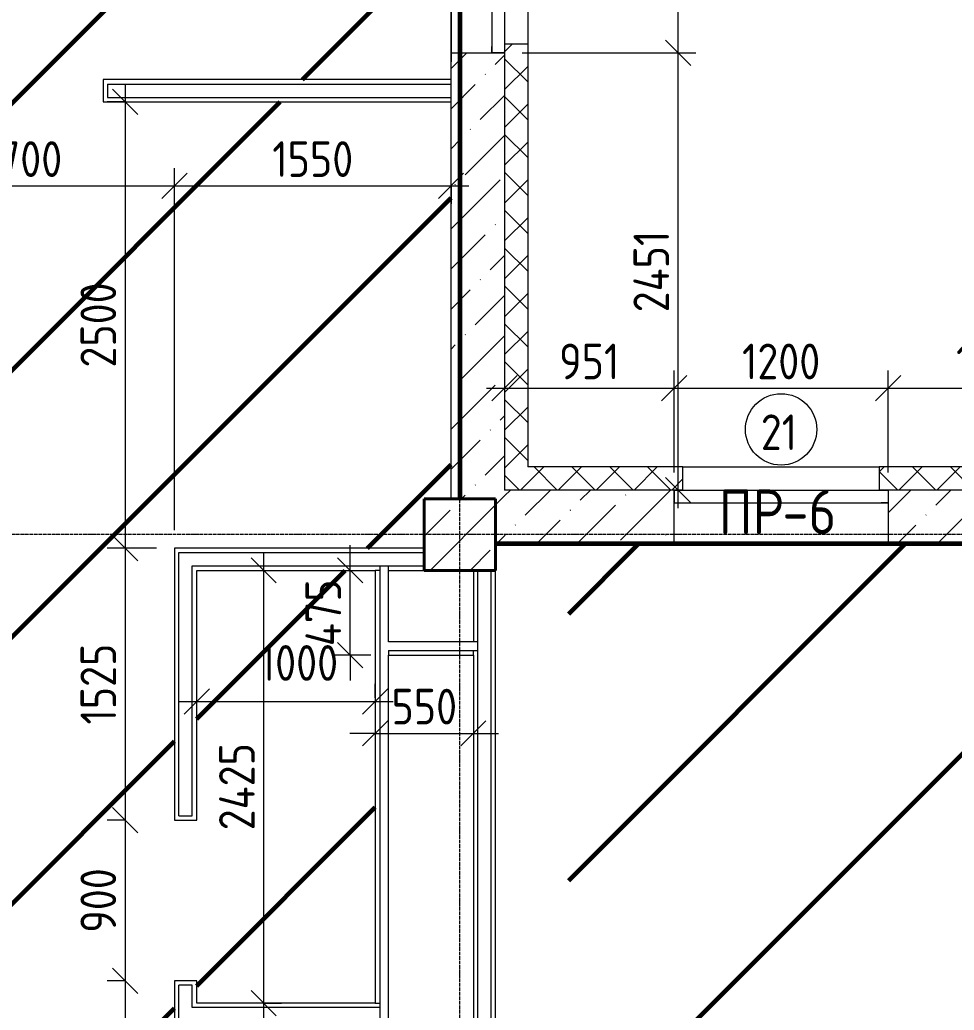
# Model space of a CAD drawing. Header units: millimetres. Extents: x -56773 to 323062, y -262288 to 76460.
# Drawn here: x -5658 to -421, y -143857 to -138308 of the extents above; entities that cross this region are included whole.
import ezdxf

# ---------------------------------------------------------------- set-up
doc = ezdxf.new("R2010")
doc.units = ezdxf.units.MM
doc.linetypes.add('ADSK_Линия сетки', pattern=[25, 20, -2.5, 0, -2.5])
for name, color, linetype, lineweight in [('1.1)Стяжка керамзит  2 этаж', 5, 'Continuous', 60), ('3.1 Штукатурка внешн стен', 5, 'Continuous', 60), ('_ Окна', 7, 'Continuous', 18), ('Марки', 7, 'Continuous', 20), ('Марки окон', 7, 'Continuous', 20), ('Несущие колонны', 7, 'Continuous', 18), ('Окна', 7, 'Continuous', 9), ('Оси', 7, 'Continuous', 9), ('Размеры', 7, 'Continuous', 9), ('Стены внутренние', 7, 'Continuous', 18), ('Стены наружные', 7, 'Continuous', 18), ('Стены штриховка', 7, 'Continuous', 9)]:
    doc.layers.add(name, color=color, linetype=linetype, lineweight=lineweight)
doc.styles.add('GOST Common_2', font='', dxfattribs={"width": 0.9, "height": 250})
doc.styles.add('GOST Common_3', font='', dxfattribs={"width": 0.9, "height": 200})
doc.styles.get('GOST Common_2').set_extended_font_data('GOST Common')
doc.styles.get('GOST Common_3').set_extended_font_data('GOST Common')
doc.dimstyles.new('ADSK_Основной_2_0', dxfattribs={"dimscale": 304.8, "dimtxt": 201.142999, "dimasz": 0.463911, "dimexe": 0.328084, "dimexo": 0.328084, "dimgap": 0.164042, "dimtad": 1, "dimdec": 3, "dimrnd": 0.001, "dimdsep": 46, "dimtxsty": 'GOST Common_3', "dimblk1": 'OBLIQUE', "dimblk2": 'OBLIQUE', "dimsah": 1, "dimcen": 0.09, "dimdle": 0.328084, "dimazin": 2, "dimtfac": 1, "dimtdec": 4, "dimtix": 1, "dimtmove": 0, "dimatfit": 3, "dimfxl": 1, "dimtvp": 1, "dimtolj": 1, "dimtzin": 0, "dimlwd": 20, "dimlwe": 20, "dimarcsym": 2})
doc.dimstyles.new('ADSK_Основной_2_0_1', dxfattribs={"dimscale": 304.8, "dimtxt": 201.142999, "dimasz": 0.463911, "dimexe": 0.328084, "dimexo": 0.328084, "dimgap": 0.164042, "dimtad": 1, "dimdec": 3, "dimrnd": 0.001, "dimdsep": 46, "dimtxsty": 'GOST Common_3', "dimblk1": 'OBLIQUE', "dimblk2": 'OBLIQUE', "dimsah": 1, "dimcen": 0.09, "dimdle": 0.328084, "dimazin": 2, "dimtfac": 1, "dimtdec": 4, "dimtix": 1, "dimtmove": 1, "dimatfit": 3, "dimfxl": 1, "dimtvp": 1, "dimtolj": 1, "dimtzin": 0, "dimlwd": 20, "dimlwe": 20, "dimarcsym": 2})
doc.dimstyles.new('ADSK_Основной_2_0_2', dxfattribs={"dimscale": 304.8, "dimtxt": 201.142999, "dimasz": 0.463911, "dimexe": 0.328084, "dimexo": 0.328084, "dimgap": 0.164042, "dimtad": 1, "dimdec": 3, "dimrnd": 0.001, "dimdsep": 46, "dimtxsty": 'GOST Common_3', "dimblk1": 'OBLIQUE', "dimblk2": 'OBLIQUE', "dimsah": 1, "dimcen": 0.09, "dimdle": 0.328084, "dimazin": 2, "dimtfac": 1, "dimtdec": 4, "dimtix": 1, "dimtmove": 0, "dimatfit": 3, "dimfxl": 1, "dimtvp": 1, "dimtolj": 1, "dimtzin": 0, "dimlwd": 20, "dimlwe": 20, "dimarcsym": 2})
pattern_1 = [(45, (9.36, -150597.75), (84.1895, 308.696), [396.875, -79.375, 3.353, -76.022])]
pattern_2 = [(45, (9.36, -150597.75), (-106.066, 106.066), []), (135, (9.36, -150597.75), (-106.066, -106.066), [])]

# ---------------------------------------------------------------- blocks, each defined once
blk = doc.blocks.new('ADSK_КолоннаЖБ_Прямоугольная - 400x400 мм-1807143-Кладочный план 3-го этажа')
at = {"layer": 'Несущие колонны', "lineweight": 40}
for p, q in [((-200, 200), (200, 200)), ((-200, -200), (-200, 200)), ((200, 200), (200, -200)), ((200, -200), (-200, -200))]:
    blk.add_line(p, q, dxfattribs=at)
blk = doc.blocks.new('ОКНО L03 _2СТ_RS - ОК-5_1600х2000h-3556615-Кладочный план 3-го этажа')
at = {"layer": '_ Окна'}
for p, q in [((-838.1, 149), (761.9, 149)), ((-838.1, 149), (-838.1, 79)), ((-838.1, 149), (-833.1, 149)), ((-818.1, 149), (-38.1, 149)), ((-38.1, 149), (741.9, 149)), ((761.9, 149), (756.9, 149)), ((761.9, 149), (761.9, 79)), ((-838.1, 79), (761.9, 79)), ((-838.1, 79), (-803.1, 79)), ((-818.1, 79), (-38.1, 79)), ((-38.1, 79), (741.9, 79)), ((761.9, 79), (726.9, 79))]:
    blk.add_line(p, q, dxfattribs=at)
at = {"layer": 'Окна'}
blk.add_line((-888.1, -150), (811.9, -150), dxfattribs=at)
blk = doc.blocks.new('ОКНО L01 _СТ_RS - ОК-3_1200х2000h_противоударное-3556419-Кладочный план 3-го этажа')
at = {"layer": '_ Окна'}
for p, q in [((-638.1, 149), (561.9, 149)), ((-638.1, 149), (-638.1, 79)), ((-638.1, 149), (-633.1, 149)), ((-618.1, 149), (541.9, 149)), ((561.9, 149), (556.9, 149)), ((561.9, 149), (561.9, 79)), ((-638.1, 79), (561.9, 79)), ((-638.1, 79), (-598.1, 79)), ((-618.1, 79), (541.9, 79)), ((561.9, 79), (521.9, 79))]:
    blk.add_line(p, q, dxfattribs=at)
at = {"layer": 'Окна'}
blk.add_line((-688.1, -150), (611.9, -150), dxfattribs=at)
blk = doc.blocks.new('_Oblique')
at = {"color": 0, "linetype": 'ByBlock', "lineweight": -2}
blk.add_line((-0.5, -0.5), (0.5, 0.5), dxfattribs=at)
blk = doc.blocks.new('*D5244')
at = {"layer": 'Defpoints', "color": 0, "transparency": 16777216}
for p in [(-2941.6, -138492.8), (-1990.6, -140372.3), (-1990.6, -140943.8)]:
    blk.add_point(p, dxfattribs=at)
at = {"layer": 'Размеры', "color": 0, "lineweight": 20, "transparency": 16777216}
for p, q in [((-2941.6, -138592.8), (-2941.6, -140472.3)), ((-1990.6, -140843.8), (-1990.6, -140272.3)), ((-3041.6, -140372.3), (-1890.6, -140372.3))]:
    blk.add_line(p, q, dxfattribs=at)
at = {"layer": 'Размеры', "color": 0, "lineweight": 20, "transparency": 16777216, "xscale": 141.4, "yscale": 141.4, "zscale": 141.4, "rotation": 180}
blk.add_blockref('_Oblique', (-2941.6, -140372.3), dxfattribs=at)
at = {"layer": 'Размеры', "color": 0, "lineweight": 20, "transparency": 16777216, "xscale": 141.4, "yscale": 141.4, "zscale": 141.4}
blk.add_blockref('_Oblique', (-1990.6, -140372.3), dxfattribs=at)
at = {"layer": 'Размеры', "color": 0, "lineweight": 9, "transparency": 16777216, "insert": (-2466.1, -140222.3), "char_height": 200, "width": 409.104, "attachment_point": 5, "style": 'GOST Common_3'}
blk.add_mtext('\\A1;951', dxfattribs=at)
blk = doc.blocks.new('*D5245')
at = {"layer": 'Defpoints', "color": 0, "transparency": 16777216}
for p in [(-790.6, -140372.3), (-1990.6, -140943.8), (-790.6, -140943.8)]:
    blk.add_point(p, dxfattribs=at)
at = {"layer": 'Размеры', "color": 0, "lineweight": 20, "transparency": 16777216}
for p, q in [((-1990.6, -140843.8), (-1990.6, -140272.3)), ((-790.6, -140843.8), (-790.6, -140272.3)), ((-2090.6, -140372.3), (-690.6, -140372.3))]:
    blk.add_line(p, q, dxfattribs=at)
at = {"layer": 'Размеры', "color": 0, "lineweight": 20, "transparency": 16777216, "xscale": 141.4, "yscale": 141.4, "zscale": 141.4, "rotation": 180}
blk.add_blockref('_Oblique', (-1990.6, -140372.3), dxfattribs=at)
at = {"layer": 'Размеры', "color": 0, "lineweight": 20, "transparency": 16777216, "xscale": 141.4, "yscale": 141.4, "zscale": 141.4}
blk.add_blockref('_Oblique', (-790.6, -140372.3), dxfattribs=at)
at = {"layer": 'Размеры', "color": 0, "lineweight": 9, "transparency": 16777216, "insert": (-1390.6, -140222.3), "char_height": 200, "width": 560.473, "attachment_point": 5, "style": 'GOST Common_3'}
blk.add_mtext('\\A1;1200', dxfattribs=at)
blk = doc.blocks.new('*D5246')
at = {"layer": 'Defpoints', "color": 0, "transparency": 16777216}
for p in [(409.4, -140372.3), (-790.6, -140943.8), (409.4, -140943.8)]:
    blk.add_point(p, dxfattribs=at)
at = {"layer": 'Размеры', "color": 0, "lineweight": 20, "transparency": 16777216}
for p, q in [((-790.6, -140843.8), (-790.6, -140272.3)), ((409.4, -140843.8), (409.4, -140272.3)), ((-890.6, -140372.3), (509.4, -140372.3))]:
    blk.add_line(p, q, dxfattribs=at)
at = {"layer": 'Размеры', "color": 0, "lineweight": 20, "transparency": 16777216, "xscale": 141.4, "yscale": 141.4, "zscale": 141.4, "rotation": 180}
blk.add_blockref('_Oblique', (-790.6, -140372.3), dxfattribs=at)
at = {"layer": 'Размеры', "color": 0, "lineweight": 20, "transparency": 16777216, "xscale": 141.4, "yscale": 141.4, "zscale": 141.4}
blk.add_blockref('_Oblique', (409.4, -140372.3), dxfattribs=at)
at = {"layer": 'Размеры', "color": 0, "lineweight": 9, "transparency": 16777216, "insert": (-190.6, -140222.3), "char_height": 200, "width": 560.473, "attachment_point": 5, "style": 'GOST Common_3'}
blk.add_mtext('\\A1;1200', dxfattribs=at)
blk = doc.blocks.new('*D5300')
at = {"layer": 'Defpoints', "color": 0, "transparency": 16777216}
for p in [(-2941.6, -138492.8), (-1968.3, -138492.8), (-2068.3, -140943.8)]:
    blk.add_point(p, dxfattribs=at)
at = {"layer": 'Размеры', "color": 0, "lineweight": 20, "transparency": 16777216}
for p, q in [((-1968.3, -141043.8), (-1968.3, -138392.8)), ((-2841.6, -138492.8), (-1868.3, -138492.8)), ((-1968.3, -140943.8), (-1868.3, -140943.8))]:
    blk.add_line(p, q, dxfattribs=at)
at = {"layer": 'Размеры', "color": 0, "lineweight": 20, "transparency": 16777216, "xscale": 141.4, "yscale": 141.4, "zscale": 141.4}
for p, rotation in [((-1968.3, -138492.8), 90), ((-1968.3, -140943.8), 270)]:
    blk.add_blockref('_Oblique', p, dxfattribs=dict(at, rotation=rotation))
at = {"layer": 'Размеры', "color": 0, "lineweight": 9, "transparency": 16777216, "insert": (-2118.3, -139718.3), "char_height": 200, "width": 580.928, "attachment_point": 5, "rotation": 90, "style": 'GOST Common_3'}
blk.add_mtext('\\A1;2451', dxfattribs=at)
blk = doc.blocks.new('*D5301')
at = {"layer": 'Defpoints', "color": 0, "transparency": 16777216}
for p in [(-2941.6, -136892.8), (-1968.3, -136892.8), (-2941.6, -138492.8)]:
    blk.add_point(p, dxfattribs=at)
at = {"layer": 'Размеры', "color": 0, "lineweight": 20, "transparency": 16777216}
for p, q in [((-1968.3, -138592.8), (-1968.3, -136792.8)), ((-2841.6, -136892.8), (-1868.3, -136892.8)), ((-2841.6, -138492.8), (-1868.3, -138492.8))]:
    blk.add_line(p, q, dxfattribs=at)
at = {"layer": 'Размеры', "color": 0, "lineweight": 20, "transparency": 16777216, "xscale": 141.4, "yscale": 141.4, "zscale": 141.4}
for p, rotation in [((-1968.3, -136892.8), 90), ((-1968.3, -138492.8), 270)]:
    blk.add_blockref('_Oblique', p, dxfattribs=dict(at, rotation=rotation))
at = {"layer": 'Размеры', "color": 0, "lineweight": 9, "transparency": 16777216, "insert": (-2118.3, -137692.8), "char_height": 200, "width": 560.473, "attachment_point": 5, "rotation": 90, "style": 'GOST Common_3'}
blk.add_mtext('\\A1;1600', dxfattribs=at)
blk = doc.blocks.new('*D5497')
at = {"layer": 'Defpoints', "color": 0, "transparency": 16777216}
for p in [(-4967.6, -138767.8), (-5067.6, -141267.8), (-4790.6, -141267.8)]:
    blk.add_point(p, dxfattribs=at)
at = {"layer": 'Размеры', "color": 0, "lineweight": 20, "transparency": 16777216}
for p, q in [((-5067.6, -138667.8), (-5067.6, -141367.8)), ((-5067.6, -138767.8), (-5167.6, -138767.8)), ((-4890.6, -141267.8), (-5167.6, -141267.8))]:
    blk.add_line(p, q, dxfattribs=at)
at = {"layer": 'Размеры', "color": 0, "lineweight": 20, "transparency": 16777216, "xscale": 141.4, "yscale": 141.4, "zscale": 141.4}
for p, rotation in [((-5067.6, -138767.8), 90), ((-5067.6, -141267.8), 270)]:
    blk.add_blockref('_Oblique', p, dxfattribs=dict(at, rotation=rotation))
at = {"layer": 'Размеры', "color": 0, "lineweight": 9, "transparency": 16777216, "insert": (-5217.6, -140017.8), "char_height": 200, "width": 605.475, "attachment_point": 5, "rotation": 90, "style": 'GOST Common_3'}
blk.add_mtext('\\A1;2500', dxfattribs=at)
blk = doc.blocks.new('*D5498')
at = {"layer": 'Defpoints', "color": 0, "transparency": 16777216}
for p in [(-4790.6, -141267.8), (-5067.6, -142792.8), (-4967.6, -142792.8)]:
    blk.add_point(p, dxfattribs=at)
at = {"layer": 'Размеры', "color": 0, "lineweight": 20, "transparency": 16777216}
for p, q in [((-5067.6, -141167.8), (-5067.6, -142892.8)), ((-4890.6, -141267.8), (-5167.6, -141267.8)), ((-5067.6, -142792.8), (-5167.6, -142792.8))]:
    blk.add_line(p, q, dxfattribs=at)
at = {"layer": 'Размеры', "color": 0, "lineweight": 20, "transparency": 16777216, "xscale": 141.4, "yscale": 141.4, "zscale": 141.4}
for p, rotation in [((-5067.6, -141267.8), 90), ((-5067.6, -142792.8), 270)]:
    blk.add_blockref('_Oblique', p, dxfattribs=dict(at, rotation=rotation))
at = {"layer": 'Размеры', "color": 0, "lineweight": 9, "transparency": 16777216, "insert": (-5217.6, -142030.3), "char_height": 200, "width": 560.473, "attachment_point": 5, "rotation": 90, "style": 'GOST Common_3'}
blk.add_mtext('\\A1;1525', dxfattribs=at)
blk = doc.blocks.new('*D5499')
at = {"layer": 'Defpoints', "color": 0, "transparency": 16777216}
for p in [(-4967.6, -142792.8), (-5067.6, -143692.8), (-4967.6, -143692.8)]:
    blk.add_point(p, dxfattribs=at)
at = {"layer": 'Размеры', "color": 0, "lineweight": 20, "transparency": 16777216}
for p, q in [((-5067.6, -142692.8), (-5067.6, -143792.8)), ((-5067.6, -142792.8), (-5167.6, -142792.8)), ((-5067.6, -143692.8), (-5167.6, -143692.8))]:
    blk.add_line(p, q, dxfattribs=at)
at = {"layer": 'Размеры', "color": 0, "lineweight": 20, "transparency": 16777216, "xscale": 141.4, "yscale": 141.4, "zscale": 141.4}
for p, rotation in [((-5067.6, -142792.8), 90), ((-5067.6, -143692.8), 270)]:
    blk.add_blockref('_Oblique', p, dxfattribs=dict(at, rotation=rotation))
at = {"layer": 'Размеры', "color": 0, "lineweight": 9, "transparency": 16777216, "insert": (-5217.6, -143242.8), "char_height": 200, "width": 454.106, "attachment_point": 5, "rotation": 90, "style": 'GOST Common_3'}
blk.add_mtext('\\A1;900', dxfattribs=at)
blk = doc.blocks.new('*D5500')
at = {"layer": 'Defpoints', "color": 0, "transparency": 16777216}
for p in [(-4967.6, -143692.8), (-5067.6, -145042.8), (-4967.6, -145042.8)]:
    blk.add_point(p, dxfattribs=at)
at = {"layer": 'Размеры', "color": 0, "lineweight": 20, "transparency": 16777216}
for p, q in [((-5067.6, -143592.8), (-5067.6, -145142.8)), ((-5067.6, -143692.8), (-5167.6, -143692.8)), ((-5067.6, -145042.8), (-5167.6, -145042.8))]:
    blk.add_line(p, q, dxfattribs=at)
at = {"layer": 'Размеры', "color": 0, "lineweight": 20, "transparency": 16777216, "xscale": 141.4, "yscale": 141.4, "zscale": 141.4}
for p, rotation in [((-5067.6, -143692.8), 90), ((-5067.6, -145042.8), 270)]:
    blk.add_blockref('_Oblique', p, dxfattribs=dict(at, rotation=rotation))
at = {"layer": 'Размеры', "color": 0, "lineweight": 9, "transparency": 16777216, "insert": (-5217.6, -144367.8), "char_height": 200, "width": 560.473, "attachment_point": 5, "rotation": 90, "style": 'GOST Common_3'}
blk.add_mtext('\\A1;1350', dxfattribs=at)
blk = doc.blocks.new('*D5503')
at = {"layer": 'Defpoints', "color": 0, "transparency": 16777216}
for p in [(-6490.6, -139138.4), (-4790.6, -139238.4), (-4790.6, -141267.8)]:
    blk.add_point(p, dxfattribs=at)
at = {"layer": 'Размеры', "color": 0, "lineweight": 20, "transparency": 16777216}
for p, q in [((-4790.6, -141167.8), (-4790.6, -139138.4)), ((-6590.6, -139238.4), (-4690.6, -139238.4)), ((-6490.6, -139238.4), (-6490.6, -139338.4))]:
    blk.add_line(p, q, dxfattribs=at)
at = {"layer": 'Размеры', "color": 0, "lineweight": 20, "transparency": 16777216, "xscale": 141.4, "yscale": 141.4, "zscale": 141.4, "rotation": 180}
blk.add_blockref('_Oblique', (-6490.6, -139238.4), dxfattribs=at)
at = {"layer": 'Размеры', "color": 0, "lineweight": 20, "transparency": 16777216, "xscale": 141.4, "yscale": 141.4, "zscale": 141.4}
blk.add_blockref('_Oblique', (-4790.6, -139238.4), dxfattribs=at)
at = {"layer": 'Размеры', "color": 0, "lineweight": 9, "transparency": 16777216, "insert": (-5640.6, -139088.4), "char_height": 200, "width": 560.473, "attachment_point": 5, "style": 'GOST Common_3'}
blk.add_mtext('\\A1;1700', dxfattribs=at)
blk = doc.blocks.new('*D5504')
at = {"layer": 'Defpoints', "color": 0, "transparency": 16777216}
for p in [(-3240.6, -139138.4), (-3240.6, -139238.4), (-4790.6, -141267.8)]:
    blk.add_point(p, dxfattribs=at)
at = {"layer": 'Размеры', "color": 0, "lineweight": 20, "transparency": 16777216}
for p, q in [((-4790.6, -141167.8), (-4790.6, -139138.4)), ((-4890.6, -139238.4), (-3140.6, -139238.4)), ((-3240.6, -139238.4), (-3240.6, -139338.4))]:
    blk.add_line(p, q, dxfattribs=at)
at = {"layer": 'Размеры', "color": 0, "lineweight": 20, "transparency": 16777216, "xscale": 141.4, "yscale": 141.4, "zscale": 141.4, "rotation": 180}
blk.add_blockref('_Oblique', (-4790.6, -139238.4), dxfattribs=at)
at = {"layer": 'Размеры', "color": 0, "lineweight": 20, "transparency": 16777216, "xscale": 141.4, "yscale": 141.4, "zscale": 141.4}
blk.add_blockref('_Oblique', (-3240.6, -139238.4), dxfattribs=at)
at = {"layer": 'Размеры', "color": 0, "lineweight": 9, "transparency": 16777216, "insert": (-4015.6, -139088.4), "char_height": 200, "width": 560.473, "attachment_point": 5, "style": 'GOST Common_3'}
blk.add_mtext('\\A1;1550', dxfattribs=at)
blk = doc.blocks.new('*D5507')
at = {"layer": 'Defpoints', "color": 0, "transparency": 16777216}
for p in [(-3665.6, -142128.2), (-4665.6, -142206.3), (-3665.6, -142206.3)]:
    blk.add_point(p, dxfattribs=at)
at = {"layer": 'Размеры', "color": 0, "lineweight": 20, "transparency": 16777216}
for p, q in [((-4665.6, -142106.3), (-4665.6, -142028.2)), ((-3665.6, -142106.3), (-3665.6, -142028.2)), ((-4765.6, -142128.2), (-3565.6, -142128.2))]:
    blk.add_line(p, q, dxfattribs=at)
at = {"layer": 'Размеры', "color": 0, "lineweight": 20, "transparency": 16777216, "xscale": 141.4, "yscale": 141.4, "zscale": 141.4, "rotation": 180}
blk.add_blockref('_Oblique', (-4665.6, -142128.2), dxfattribs=at)
at = {"layer": 'Размеры', "color": 0, "lineweight": 20, "transparency": 16777216, "xscale": 141.4, "yscale": 141.4, "zscale": 141.4}
blk.add_blockref('_Oblique', (-3665.6, -142128.2), dxfattribs=at)
at = {"layer": 'Размеры', "color": 0, "lineweight": 9, "transparency": 16777216, "insert": (-4312.4, -141811.6), "char_height": 200, "width": 560.473, "attachment_point": 1, "line_spacing_factor": 1.022761, "style": 'GOST Common_3'}
blk.add_mtext('\\A1;1000', dxfattribs=at)
blk = doc.blocks.new('*D5508')
at = {"layer": 'Defpoints', "color": 0, "transparency": 16777216}
for p in [(-3665.6, -142206.3), (-3115.6, -142206.3), (-3115.6, -142306.3)]:
    blk.add_point(p, dxfattribs=at)
at = {"layer": 'Размеры', "color": 0, "lineweight": 20, "transparency": 16777216}
for p, q in [((-3665.6, -142306.3), (-3807, -142306.3)), ((-3665.6, -142306.3), (-3665.6, -142406.3)), ((-3665.6, -142306.3), (-3115.6, -142306.3)), ((-3115.6, -142306.3), (-3115.6, -142406.3)), ((-3115.6, -142306.3), (-2974.2, -142306.3))]:
    blk.add_line(p, q, dxfattribs=at)
at = {"layer": 'Размеры', "color": 0, "lineweight": 20, "transparency": 16777216, "xscale": 141.4, "yscale": 141.4, "zscale": 141.4}
blk.add_blockref('_Oblique', (-3665.6, -142306.3), dxfattribs=at)
at = {"layer": 'Размеры', "color": 0, "lineweight": 20, "transparency": 16777216, "xscale": 141.4, "yscale": 141.4, "zscale": 141.4, "rotation": 180}
blk.add_blockref('_Oblique', (-3115.6, -142306.3), dxfattribs=at)
at = {"layer": 'Размеры', "color": 0, "lineweight": 9, "transparency": 16777216, "insert": (-3390.6, -142156.3), "char_height": 200, "width": 454.106, "attachment_point": 5, "style": 'GOST Common_3'}
blk.add_mtext('\\A1;550', dxfattribs=at)
blk = doc.blocks.new('*D5509')
at = {"layer": 'Defpoints', "color": 0, "transparency": 16777216}
for p in [(-3906.5, -141392.8), (-3806.6, -141392.8), (-3590.6, -141867.8)]:
    blk.add_point(p, dxfattribs=at)
at = {"layer": 'Размеры', "color": 0, "lineweight": 20, "transparency": 16777216}
for p, q in [((-3806.6, -141392.8), (-3806.6, -141251.4)), ((-3806.6, -141867.8), (-3806.6, -141392.8)), ((-3806.5, -141392.8), (-3706.6, -141392.8)), ((-3690.6, -141867.8), (-3906.6, -141867.8)), ((-3806.6, -141867.8), (-3806.6, -142009.2))]:
    blk.add_line(p, q, dxfattribs=at)
at = {"layer": 'Размеры', "color": 0, "lineweight": 20, "transparency": 16777216, "xscale": 141.4, "yscale": 141.4, "zscale": 141.4}
for p, rotation in [((-3806.6, -141392.8), 270), ((-3806.6, -141867.8), 90)]:
    blk.add_blockref('_Oblique', p, dxfattribs=dict(at, rotation=rotation))
at = {"layer": 'Размеры', "color": 0, "lineweight": 9, "transparency": 16777216, "insert": (-3956.6, -141630.3), "char_height": 200, "width": 474.561, "attachment_point": 5, "rotation": 90, "style": 'GOST Common_3'}
blk.add_mtext('\\A1;475', dxfattribs=at)
blk = doc.blocks.new('*D5510')
at = {"layer": 'Defpoints', "color": 0, "transparency": 16777216}
for p in [(-4390.7, -141392.8), (-4290.7, -141392.8), (-4390.7, -143817.8)]:
    blk.add_point(p, dxfattribs=at)
at = {"layer": 'Размеры', "color": 0, "lineweight": 20, "transparency": 16777216}
for p, q in [((-4290.7, -143917.8), (-4290.7, -141292.8)), ((-4290.7, -141392.8), (-4190.7, -141392.8)), ((-4290.7, -143817.8), (-4190.7, -143817.8))]:
    blk.add_line(p, q, dxfattribs=at)
at = {"layer": 'Размеры', "color": 0, "lineweight": 20, "transparency": 16777216, "xscale": 141.4, "yscale": 141.4, "zscale": 141.4}
for p, rotation in [((-4290.7, -141392.8), 90), ((-4290.7, -143817.8), 270)]:
    blk.add_blockref('_Oblique', p, dxfattribs=dict(at, rotation=rotation))
at = {"layer": 'Размеры', "color": 0, "lineweight": 9, "transparency": 16777216, "insert": (-4440.7, -142605.3), "char_height": 200, "width": 625.93, "attachment_point": 5, "rotation": 90, "style": 'GOST Common_3'}
blk.add_mtext('\\A1;2425', dxfattribs=at)
blk = doc.blocks.new('М_окна1 - Маркировка типоразмера-1510237-Кладочный план 3-го этажа')
at = {"layer": 'Марки окон'}
blk.add_circle((0, 0), 2, dxfattribs=at)

msp = doc.modelspace()

# ---------------------------------------------------------------- hatches: boundary and pattern name
at = {"layer": '1.1)Стяжка керамзит  2 этаж', "transparency": 33554687}
h = msp.add_hatch(dxfattribs=at)
h.set_pattern_fill('ANSI31', color=5, scale=333)
h.paths.add_polyline_path([(-6615.6385, -138767.7816), (-6765.6385, -138767.7816), (-6765.6385, -138642.7816), (-6290.6385, -138642.7816), (-6290.6385, -138767.7816), (-6490.6385, -138767.7816), (-6490.6385, -147642.7816), (-6215.6385, -147642.7816), (-6215.6385, -147720.3127), (-5115.6385, -147720.3127), (-5115.6385, -147642.7816), (-4790.6385, -147642.7816), (-4790.6385, -145942.7816), (-4665.6385, -145942.7816), (-4665.6385, -146917.7816), (-3665.6385, -146917.7816), (-3665.6385, -144117.7816), (-4665.6385, -144117.7816), (-4665.6385, -145042.7816), (-4790.6385, -145042.7816), (-4790.6385, -143692.7816), (-4665.6385, -143692.7816), (-4665.6385, -143817.7816), (-3665.6385, -143817.7816), (-3665.6385, -141392.7816), (-4665.6385, -141392.7816), (-4665.6385, -142792.7816), (-4790.6385, -142792.7816), (-4790.6385, -141267.7816), (-3390.6385, -141267.7816), (-3390.6385, -140992.7816), (-3240.6385, -140992.7816), (-3240.6385, -138767.7816), (-5190.6385, -138767.7816), (-5190.6385, -138642.7816), (-3240.6385, -138642.7816), (-3240.6385, -138492.7816), (-3240.6385, -137897.8439), (-8915.6385, -137897.8439), (-8915.6385, -138642.7816), (-7865.6385, -138642.7816), (-7865.6385, -138767.7816), (-8915.6385, -138767.7816), (-8915.6385, -141267.7816), (-8340.6385, -141267.7816), (-8340.6385, -142792.7816), (-8465.6385, -142792.7816), (-8465.6385, -141392.7816), (-8990.6385, -141392.7816), (-9390.6385, -141392.7816), (-9465.6385, -141392.7816), (-9465.6385, -143817.7816), (-8465.6385, -143817.7816), (-8465.6385, -143692.7816), (-8340.6385, -143692.7816), (-8340.6385, -145042.7816), (-8465.6385, -145042.7816), (-8465.6385, -144117.7816), (-9465.6385, -144117.7816), (-9465.6385, -146717.7816), (-8465.6385, -146717.7816), (-8465.6385, -145942.7816), (-8340.6385, -145942.7816), (-8340.6385, -147642.7816), (-8015.6385, -147642.7816), (-8015.6385, -147720.3127), (-6915.6385, -147720.3127), (-6915.6385, -147642.7816), (-6615.6385, -147642.7816)])
h = msp.add_hatch(dxfattribs=at)
h.set_pattern_fill('ANSI31', color=5, scale=333)
h.paths.add_polyline_path([(5609.3615, -143967.7816), (2734.3615, -143967.7816), (2734.3615, -144092.7816), (2609.3615, -144092.7816), (2609.3615, -141392.7816), (2609.3615, -141242.7816), (2009.3615, -141242.7816), (359.3615, -141242.7816), (-790.6385, -141242.7816), (-2040.6385, -141242.7816), (-2581.3513, -141242.7816), (-2581.3513, -146917.7816), (-820.6385, -146917.7816), (-820.6385, -147642.7816), (-695.6385, -147642.7816), (-695.6385, -147720.3127), (504.3615, -147720.3127), (504.3615, -147642.7816), (629.3615, -147642.7816), (629.3615, -146917.7816), (2609.3615, -146917.7816), (2609.3615, -145092.7816), (2734.3615, -145092.7816), (2734.3615, -146917.7816), (5609.3615, -146917.7816)])
at = {"layer": 'Несущие колонны', "lineweight": 9}
h = msp.add_hatch(dxfattribs=at)
h.set_pattern_fill('FP_1', color=256, style=0, pattern_type=2)
h.set_pattern_definition([(45, (9.36, -150597.75), (-224.506, 224.506), []), (45, (233.87, -150597.75), (-224.506, 224.506), [396.875, -79.375, 3.353, -76.022])])
h.paths.add_polyline_path([(-3015.6385, -141392.7816), (-2990.6385, -141392.7816), (-2990.6385, -140992.7816), (-3390.6385, -140992.7816), (-3390.6385, -141392.7816), (-3090.6385, -141392.7816)])
at = {"layer": 'Стены внутренние', "lineweight": 9}
h = msp.add_hatch(dxfattribs=at)
h.set_pattern_fill('FP_2', color=256, style=0, pattern_type=2)
h.set_pattern_definition(pattern_1)
h.paths.add_polyline_path([(-2990.6385, -141242.7816), (-2940.6385, -141242.7816), (-2941.6385, -138492.7816), (-3240.6385, -138492.7816), (-3240.6385, -140992.7816), (-2990.6385, -140992.7816)])
h.paths.add_polyline_path([(-2941.6385, -136942.7816), (-2940.6385, -136942.7816), (-2941.6385, -134692.7816), (-3240.6385, -134692.7816), (-3240.6385, -136892.7816), (-2941.6385, -136892.7816)])
h.paths.add_polyline_path([(-2941.6385, -133142.7816), (-2940.6385, -133142.7816), (-2941.6385, -131192.7816), (-3240.6385, -131192.7816), (-3240.6385, -131792.7816), (-2990.6385, -131792.7816), (-2990.6385, -132192.7816), (-3240.6385, -132192.7816), (-3240.6385, -133092.7816), (-2941.6385, -133092.7816)])
h.paths.add_polyline_path([(-2941.6385, -130042.7816), (-2940.6385, -130042.7816), (-2940.6385, -126842.7816), (-2990.6385, -126842.7816), (-2990.6385, -126992.7816), (-3240.6385, -126992.7816), (-3240.6385, -129992.7816), (-2941.6385, -129992.7816)])
h = msp.add_hatch(dxfattribs=at)
h.set_pattern_fill('FP_2', color=256, style=0, pattern_type=2)
h.set_pattern_definition(pattern_1)
h.paths.add_polyline_path([(3009.3615, -141242.7816), (3609.3615, -141242.7816), (3609.3615, -140943.7816), (2009.3615, -140943.7816), (2009.3615, -141242.7816), (2609.3615, -141242.7816), (2609.3615, -140992.7816), (3009.3615, -140992.7816)])
h.paths.add_polyline_path([(409.3615, -141242.7816), (409.3615, -140943.7816), (-790.6385, -140943.7816), (-790.6385, -141242.7816)])
h.paths.add_polyline_path([(8605.615, -141242.7816), (8809.3615, -141242.7816), (8809.3615, -140942.7816), (7609.3615, -140943.7816), (7609.3615, -141242.7816)])
h.paths.add_polyline_path([(5209.3615, -141242.7816), (6409.3615, -141242.7816), (6409.3615, -140943.7816), (5209.3615, -140943.7816)])
h.paths.add_polyline_path([(-2349.05, -141242.7816), (-1990.6385, -141242.7816), (-1990.6385, -140943.7816), (-2940.6385, -140942.7816), (-2940.6385, -141242.7816)])
at = {"layer": 'Стены наружные', "lineweight": 9}
h = msp.add_hatch(dxfattribs=at)
h.set_pattern_fill('FP_4', color=256, style=0, pattern_type=2)
h.set_pattern_definition(pattern_2)
h.paths.add_polyline_path([(-2810.6385, -140812.7816), (-2810.6385, -138442.7816), (-2940.6385, -138442.7816), (-2940.6385, -140812.7816)])
h.paths.add_polyline_path([(-2940.6385, -136942.7816), (-2810.6385, -136942.7816), (-2810.6385, -134642.7816), (-2940.6385, -134642.7816), (-2940.6385, -135431.4407)])
h.paths.add_polyline_path([(-2810.6385, -133142.7816), (-2810.6385, -131142.7816), (-2940.6385, -131142.7816), (-2940.6385, -133142.7816)])
h.paths.add_polyline_path([(-2810.6385, -130042.7816), (-2810.6385, -126542.7816), (-2940.6385, -126542.7816), (-2940.6385, -130042.7816)])
h = msp.add_hatch(dxfattribs=at)
h.set_pattern_fill('FP_4', color=256, style=0, pattern_type=2)
h.set_pattern_definition(pattern_2)
h.paths.add_polyline_path([(1959.3615, -140942.7816), (3659.3615, -140942.7816), (3659.3615, -140812.7816), (1959.3615, -140812.7816), (1959.3615, -140879.5231)])
h.paths.add_polyline_path([(459.3615, -140942.7816), (459.3615, -140812.7816), (-840.6385, -140812.7816), (-840.6385, -140942.7816)])
h.paths.add_polyline_path([(6459.3615, -140942.7816), (6459.3615, -140812.7816), (5159.3615, -140812.7816), (5159.3615, -140942.7816)])
h.paths.add_polyline_path([(8605.615, -140942.7816), (8809.3615, -140942.7816), (8809.3615, -140812.7816), (7559.3615, -140812.7816), (7559.3615, -140942.7816)])
h.paths.add_polyline_path([(-2940.6385, -140942.7816), (-1940.6385, -140942.7816), (-1940.6385, -140812.7816), (-2940.6385, -140812.7816), (-2940.6385, -140879.5231)])

# ---------------------------------------------------------------- linework, layer by layer
at = {"layer": '3.1 Штукатурка внешн стен'}
for points in [[(-19540.6385, -131892.7816), (-19540.6385, -126792.7816), (-3190.6385, -126792.7816), (-3190.6385, -140992.7816)], [(-2990.6385, -141242.7816), (8809.3615, -141242.7816), (8809.3615, -146992.7816)]]:
    msp.add_lwpolyline(points, dxfattribs=at)
at = {"layer": 'Несущие колонны', "lineweight": 9}
for p, q in [((-3240.6385, -140992.7816), (-3390.6385, -140992.7816)), ((-3390.6385, -140992.7816), (-3390.6385, -141267.7816)), ((-2990.6385, -140992.7816), (-3240.6385, -140992.7816)), ((-2990.6385, -141242.7816), (-2990.6385, -140992.7816)), ((-3390.6385, -141267.7816), (-3390.6385, -141292.7816)), ((-3390.6385, -141292.7816), (-3390.6385, -141367.7816)), ((-2990.6385, -141392.7816), (-2990.6385, -141242.7816)), ((-3390.6385, -141367.7816), (-3390.6385, -141392.7816)), ((-3390.6385, -141392.7816), (-3115.6385, -141392.7816)), ((-3115.6385, -141392.7816), (-3090.6385, -141392.7816)), ((-3090.6385, -141392.7816), (-3015.6385, -141392.7816)), ((-3015.6385, -141392.7816), (-2990.6385, -141392.7816))]:
    msp.add_line(p, q, dxfattribs=at)
at = {"layer": 'Оси', "linetype": 'ADSK_Линия сетки', "lineweight": 5}
for p, q in [((-3190.6385, -161571.6329), (-3190.6385, -126096.8365)), ((62587.9153, -141192.7816), (-25230.7352, -141192.7816))]:
    msp.add_line(p, q, dxfattribs=at)
at = {"layer": 'Стены внутренние', "lineweight": 5}
for p, q in [((-3240.6385, -138492.7816), (-3240.6385, -136892.7816)), ((-2941.6385, -138442.7816), (-2941.6385, -138492.7816)), ((-2940.6385, -138442.7816), (-2941.6385, -138442.7816)), ((-3240.6385, -138642.7816), (-3240.6385, -138492.7816)), ((-3240.6385, -138492.7816), (-2941.6385, -138492.7816)), ((-3240.6385, -138642.7816), (-5190.6385, -138642.7816)), ((-5190.6385, -138642.7816), (-5190.6385, -138767.7816)), ((-5190.6385, -138767.7816), (-3240.6385, -138767.7816)), ((-3240.6385, -140992.7816), (-3240.6385, -138767.7816)), ((-1990.6385, -141242.7816), (-1990.6385, -140943.7816)), ((-1990.6385, -140943.7816), (-1940.6385, -140943.7816)), ((-1940.6385, -140943.7816), (-1940.6385, -140942.7816)), ((-840.6385, -140942.7816), (-840.6385, -140943.7816)), ((-840.6385, -140943.7816), (-790.6385, -140943.7816)), ((-790.6385, -140943.7816), (-790.6385, -141242.7816)), ((-3240.6385, -140992.7816), (-2990.6385, -140992.7816)), ((-2990.6385, -140992.7816), (-2990.6385, -141242.7816)), ((-3390.6385, -141267.7816), (-4790.6385, -141267.7816)), ((-4790.6385, -141267.7816), (-4790.6385, -142792.7816)), ((-3390.6385, -141392.7816), (-3390.6385, -141267.7816)), ((-2990.6385, -141242.7816), (-1990.6385, -141242.7816)), ((-790.6385, -141242.7816), (-1990.6385, -141242.7816)), ((-790.6385, -141242.7816), (409.3615, -141242.7816)), ((-4665.6385, -141392.7816), (-3665.6385, -141392.7816)), ((-4665.6385, -142792.7816), (-4665.6385, -141392.7816)), ((-3665.6385, -141392.7816), (-3665.6385, -143817.7816)), ((-3590.6385, -141392.7816), (-3390.6385, -141392.7816)), ((-3590.6385, -141792.7816), (-3590.6385, -141392.7816)), ((-3115.6385, -141392.7816), (-3115.6385, -141792.7816)), ((-2990.6385, -141392.7816), (-3115.6385, -141392.7816)), ((-2990.6385, -146917.7816), (-2990.6385, -141392.7816)), ((-3115.6385, -141792.7816), (-3590.6385, -141792.7816)), ((-3590.6385, -146992.7816), (-3590.6385, -141867.7816)), ((-3590.6385, -141867.7816), (-3115.6385, -141867.7816)), ((-3115.6385, -141867.7816), (-3115.6385, -146992.7816)), ((-4790.6385, -142792.7816), (-4665.6385, -142792.7816)), ((-4790.6385, -143692.7816), (-4790.6385, -145042.7816)), ((-4665.6385, -143692.7816), (-4790.6385, -143692.7816)), ((-4665.6385, -143817.7816), (-4665.6385, -143692.7816)), ((-3665.6385, -143817.7816), (-4665.6385, -143817.7816))]:
    msp.add_line(p, q, dxfattribs=at)
at = {"layer": 'Стены наружные', "lineweight": 9}
for p, q in [((-2810.6385, -136942.7816), (-2810.6385, -138442.7816)), ((-2940.6385, -138442.7816), (-2810.6385, -138442.7816)), ((-2810.6385, -138442.7816), (-2810.6385, -140812.7816)), ((-1940.6385, -140812.7816), (-2810.6385, -140812.7816)), ((-1940.6385, -140942.7816), (-1940.6385, -140812.7816)), ((-1940.6385, -140812.7816), (-840.6385, -140812.7816)), ((459.3615, -140812.7816), (-840.6385, -140812.7816)), ((-840.6385, -140812.7816), (-840.6385, -140942.7816))]:
    msp.add_line(p, q, dxfattribs=at)
at = {"layer": 'Стены штриховка', "lineweight": 9}
for p, q in [((-2940.6385, -138442.7816), (-2940.6385, -140942.7816)), ((-5165.6385, -138667.7816), (-5165.6385, -138742.7816)), ((-5165.6385, -138667.7816), (-3240.6385, -138667.7816)), ((-3240.6385, -138767.7816), (-3240.6385, -138642.7816)), ((-5165.6385, -138742.7816), (-3240.6385, -138742.7816)), ((-1940.6385, -140942.7816), (-2940.6385, -140942.7816)), ((459.3615, -140942.7816), (-840.6385, -140942.7816)), ((-4765.6385, -141292.7816), (-3390.6385, -141292.7816)), ((-4765.6385, -142767.7816), (-4765.6385, -141292.7816)), ((-4690.6385, -141367.7816), (-3390.6385, -141367.7816)), ((-4690.6385, -142767.7816), (-4690.6385, -141367.7816)), ((-3640.6385, -141392.7816), (-3665.6385, -141392.7816)), ((-3640.6385, -141367.7816), (-3640.6385, -146942.7816)), ((-3590.6385, -141392.7816), (-3590.6385, -141367.7816)), ((-3090.6385, -146992.7816), (-3090.6385, -141392.7816)), ((-3015.6385, -146942.7816), (-3015.6385, -141392.7816)), ((-3090.6385, -141792.7816), (-3115.6385, -141792.7816)), ((-3590.6385, -141842.7816), (-3090.6385, -141842.7816)), ((-3590.6385, -141842.7816), (-3590.6385, -141867.7816)), ((-3115.6385, -141867.7816), (-3115.6385, -141842.7816)), ((-4765.6385, -142767.7816), (-4690.6385, -142767.7816)), ((-4690.6385, -143717.7816), (-4765.6385, -143717.7816)), ((-4765.6385, -145017.7816), (-4765.6385, -143717.7816)), ((-4690.6385, -143842.7816), (-4690.6385, -143717.7816)), ((-3640.6385, -143842.7816), (-4690.6385, -143842.7816)), ((-3665.6385, -143817.7816), (-3640.6385, -143817.7816))]:
    msp.add_line(p, q, dxfattribs=at)

# ---------------------------------------------------------------- block references
at = {"layer": 'Марки окон', "lineweight": 5, "xscale": 99.99999999999993, "yscale": 99.99999999999993, "zscale": 99.99999999999993}
msp.add_blockref('М_окна1 - Маркировка типоразмера-1510237-Кладочный план 3-го этажа', (-1390.6385, -140602.7816), dxfattribs=at)
at = {"layer": 'Несущие колонны', "lineweight": 40, "rotation": 89.9999999999999}
msp.add_blockref('ADSK_КолоннаЖБ_Прямоугольная - 400x400 мм-1807143-Кладочный план 3-го этажа', (-3190.6385, -141192.7816), dxfattribs=at)
at = {"layer": 'Окна', "lineweight": 5, "rotation": 269.9999999999997}
msp.add_blockref('ОКНО L03 _2СТ_RS - ОК-5_1600х2000h-3556615-Кладочный план 3-го этажа', (-3090.6385, -137730.8816), dxfattribs=at)
at = {"layer": 'Окна'}
msp.add_blockref('ОКНО L01 _СТ_RS - ОК-3_1200х2000h_противоударное-3556419-Кладочный план 3-го этажа', (-1352.5385, -141092.7816), dxfattribs=at)

# ---------------------------------------------------------------- texts
at = {"layer": 'Марки', "lineweight": 9, "char_height": 250, "attachment_point": 1, "style": 'GOST Common_2'}
for s, insert, width in [('ПР', (-1740.5693, -140939.8005), 432.91125), ('-6', (-1383.3818, -140939.8005), 389.620125)]:
    msp.add_mtext(s, dxfattribs=dict(at, insert=insert, width=width))
at = {"layer": 'Марки окон', "lineweight": 5, "insert": (-1504.4959, -140518.9963), "char_height": 200, "width": 266.961937, "attachment_point": 1, "style": 'GOST Common_3'}
msp.add_mtext('21', dxfattribs=at)

# ---------------------------------------------------------------- dimensions: what is measured, and where the dimension line sits
at = {"layer": 'Размеры', "lineweight": 9}
for base, p1, p2, dimstyle, override, picture, middle in [((-1968.3215, -136892.7816), (-2941.6385, -138492.7816), (-2941.6385, -136892.7816), 'ADSK_Основной_2_0_1', {"dimpost": '<>', "dimfxl": 1600}, '*D5301', (-2118.3215, -137692.7816)), ((-1968.3215, -138492.7816), (-2068.3063, -140943.7816), (-2941.6385, -138492.7816), 'ADSK_Основной_2_0_1', {"dimpost": '<>', "dimfxl": 2601.943511}, '*D5300', (-2118.3215, -139718.2816)), ((-5067.6055, -141267.7816), (-4967.6206, -138767.7816), (-4790.6385, -141267.7816), 'ADSK_Основной_2_0_2', {"dimpost": '<>', "dimfxl": 2506.256706}, '*D5497', (-5217.6055, -140017.7816)), ((-5067.6055, -142792.7816), (-4790.6385, -141267.7816), (-4967.6206, -142792.7816), 'ADSK_Основной_2_0_2', {"dimpost": '<>', "dimfxl": 1535.235382}, '*D5498', (-5217.6055, -142030.2816)), ((-4290.6948, -141392.7816), (-4390.6797, -143817.7816), (-4390.6797, -141392.7816), 'ADSK_Основной_2_0_2', {"dimpost": '<>', "dimfxl": 2425}, '*D5510', (-4440.6948, -142605.2816)), ((-3806.5599, -141392.7816), (-3590.6385, -141867.7816), (-3906.5448, -141392.7816), 'ADSK_Основной_2_0_2', {"dimpost": '<>', "dimfxl": 570.457507}, '*D5509', (-3956.5599, -141630.2816)), ((-5067.6055, -143692.7816), (-4967.6206, -142792.7816), (-4967.6206, -143692.7816), 'ADSK_Основной_2_0_2', {"dimpost": '<>', "dimfxl": 900}, '*D5499', (-5217.6055, -143242.7816)), ((-5067.6055, -145042.7816), (-4967.6206, -143692.7816), (-4967.6206, -145042.7816), 'ADSK_Основной_2_0_2', {"dimpost": '<>', "dimfxl": 1350}, '*D5500', (-5217.6055, -144367.7816))]:
    dim = msp.add_linear_dim(base=base, p1=p1, p2=p2, angle=90, dimstyle=dimstyle, override=override, dxfattribs=at)
    dim.commit()
    dim.dimension.update_dxf_attribs({"geometry": picture, "text_midpoint": middle})
for base, p1, p2, dimstyle, override, picture, middle in [((-1990.6385, -140372.2851), (-2941.6385, -138492.7816), (-1990.6385, -140943.7816), 'ADSK_Основной_2_0_1', {"dimpost": '<>', "dimfxl": 2629.03062}, '*D5244', (-2466.1385, -140222.2851)), ((-4790.6385, -139238.3955), (-6490.6385, -139138.4106), (-4790.6385, -141267.7816), 'ADSK_Основной_2_0_2', {"dimpost": '<>', "dimfxl": 2724.742382}, '*D5503', (-5640.6385, -139088.3955)), ((-3240.6385, -139238.3955), (-4790.6385, -141267.7816), (-3240.6385, -139138.4106), 'ADSK_Основной_2_0_2', {"dimpost": '<>', "dimfxl": 2633.765564}, '*D5504', (-4015.6385, -139088.3955)), ((-790.6385, -140372.2851), (-1990.6385, -140943.7816), (-790.6385, -140943.7816), 'ADSK_Основной_2_0_1', {"dimpost": '<>', "dimfxl": 1200}, '*D5245', (-1390.6385, -140222.2851)), ((409.3615, -140372.2851), (-790.6385, -140943.7816), (409.3615, -140943.7816), 'ADSK_Основной_2_0_1', {"dimpost": '<>', "dimfxl": 1200}, '*D5246', (-190.6385, -140222.2851)), ((-3115.6385, -142306.2774), (-3665.6385, -142206.2925), (-3115.6385, -142206.2925), 'ADSK_Основной_2_0_2', {"dimpost": '<>', "dimfxl": 550}, '*D5508', (-3390.6385, -142156.2774))]:
    dim = msp.add_linear_dim(base=base, p1=p1, p2=p2, dimstyle=dimstyle, override=override, dxfattribs=at)
    dim.commit()
    dim.dimension.update_dxf_attribs({"geometry": picture, "text_midpoint": middle})
dim = msp.add_linear_dim(base=(-3665.6385, -142128.245), p1=(-4665.6385, -142206.2925), p2=(-3665.6385, -142206.2925), dimstyle='ADSK_Основной_2_0', override={"dimpost": '<>', "dimfxl": 1000}, dxfattribs=at)
dim.commit()
dim.dimension.update_dxf_attribs({"geometry": '*D5507', "text_midpoint": (-4032.1797, -142128.245), "dimtype": 160})

doc.saveas('drawing.dxf')
